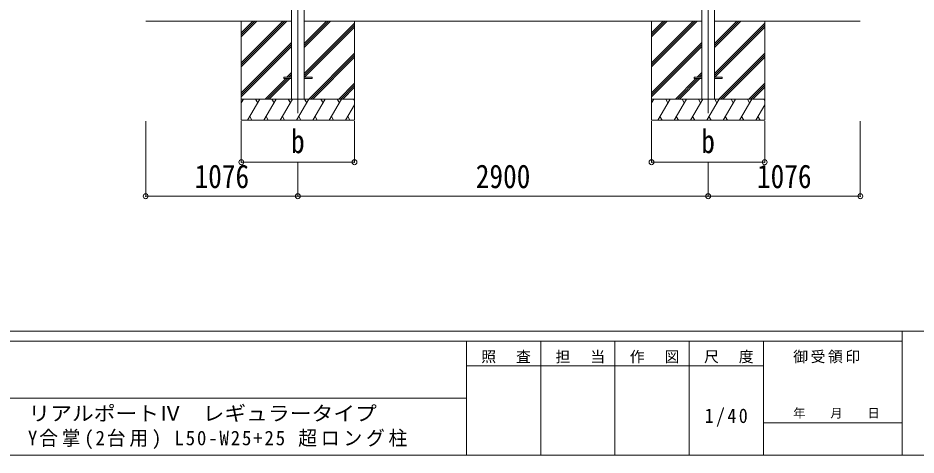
# Model space of a CAD drawing. Units: millimetres at full size. Extents: x -9783 to 33612, y -6828 to 13322.
# Drawn here: x 35 to 6384, y -6828 to -3741 of the extents above; entities that cross this region are included whole.
import ezdxf
from ezdxf.enums import TextEntityAlignment as Align

# ---------------------------------------------------------------- set-up
doc = ezdxf.new("R2010")
doc.units = ezdxf.units.MM
doc.header["$LTSCALE"] = 35
doc.header["$PDMODE"] = 32
doc.header["$PDSIZE"] = 35
for name, color, linetype, lineweight in [('0-0_0', 7, 'Continuous', 9), ('0-1_本体', 4, 'Continuous', 9), ('0-2_部品', 7, 'Continuous', 9), ('0-8_PARTS2', 2, 'Continuous', 9), ('0-A_寸法', 6, 'Continuous', 9), ('F-0_240', 7, 'Continuous', 9)]:
    doc.layers.add(name, color=color, linetype=linetype, lineweight=lineweight)
doc.styles.add('ＭＳ ゴシック', font='')
doc.styles.get('ＭＳ ゴシック').set_extended_font_data('MS Gothic')

msp = doc.modelspace()

# ---------------------------------------------------------------- linework, layer by layer
at = {"layer": '0-0_0'}
for p, q in [((938.44, -3763.65), (1969.24, -3763.65)), ((1614.44, -3763.65), (1614.44, -4463.65)), ((1614.44, -4057.83), (1908.62, -3763.65)), ((1614.44, -4071.97), (1922.76, -3763.65)), ((1614.44, -4086.11), (1936.9, -3763.65)), ((1614.44, -3873.98), (1724.77, -3763.65)), ((1614.44, -3859.84), (1710.63, -3763.65)), ((1614.44, -3845.7), (1696.48, -3763.65)), ((2059.64, -3763.65), (4869.24, -3763.65)), ((2059.64, -3949.28), (2245.27, -3763.65)), ((2059.64, -3935.14), (2231.13, -3763.65)), ((2059.64, -3921), (2216.98, -3763.65)), ((2059.64, -4133.13), (2414.44, -3778.33)), ((2059.64, -4147.27), (2414.44, -3792.48)), ((2061.9, -4159.15), (2414.44, -3806.62)), ((2414.44, -3763.65), (2414.44, -4463.65)), ((4514.44, -3763.65), (4514.44, -4463.65)), ((4514.44, -4057.83), (4808.62, -3763.65)), ((4514.44, -4071.97), (4822.76, -3763.65)), ((4514.44, -4086.11), (4836.9, -3763.65)), ((4514.44, -3873.98), (4624.77, -3763.65)), ((4514.44, -3859.84), (4610.63, -3763.65)), ((4514.44, -3845.7), (4596.48, -3763.65)), ((4959.64, -3763.65), (5990.44, -3763.65)), ((4959.64, -3949.28), (5145.27, -3763.65)), ((4959.64, -3935.14), (5131.13, -3763.65)), ((4959.64, -3921), (5116.98, -3763.65)), ((4959.64, -4133.13), (5314.44, -3778.33)), ((4959.64, -4147.27), (5314.44, -3792.48)), ((4961.9, -4159.15), (5314.44, -3806.62)), ((5314.44, -3763.65), (5314.44, -4463.65)), ((1614.44, -4269.96), (1969.24, -3915.16)), ((1614.44, -4284.1), (1969.24, -3929.31)), ((4514.44, -4269.96), (4869.24, -3915.16)), ((4514.44, -4284.1), (4869.24, -3929.31)), ((1614.44, -4298.25), (1969.24, -3943.45)), ((2091.25, -4313.65), (2414.44, -3990.46)), ((4514.44, -4298.25), (4869.24, -3943.45)), ((4991.25, -4313.65), (5314.44, -3990.46)), ((2105.39, -4313.65), (2414.44, -4004.61)), ((2119.53, -4313.65), (2414.44, -4018.75)), ((5005.39, -4313.65), (5314.44, -4004.61)), ((5019.53, -4313.65), (5314.44, -4018.75)), ((1782.88, -4313.65), (1928.38, -4168.15)), ((1797.02, -4313.65), (1942.52, -4168.15)), ((1811.16, -4313.65), (1956.66, -4168.15)), ((1937.38, -4159.15), (1969.24, -4127.3)), ((1951.52, -4159.15), (1969.24, -4141.44)), ((1965.66, -4159.15), (1969.24, -4155.58)), ((4682.88, -4313.65), (4828.38, -4168.15)), ((4697.02, -4313.65), (4842.52, -4168.15)), ((4711.16, -4313.65), (4856.66, -4168.15)), ((4837.38, -4159.15), (4869.24, -4127.3)), ((4851.52, -4159.15), (4869.24, -4141.44)), ((4865.66, -4159.15), (4869.24, -4155.58)), ((2303.38, -4313.65), (2414.44, -4202.6)), ((2317.52, -4313.65), (2414.44, -4216.74)), ((2331.66, -4313.65), (2414.44, -4230.88)), ((5203.38, -4313.65), (5314.44, -4202.6)), ((5217.52, -4313.65), (5314.44, -4216.74)), ((5231.66, -4313.65), (5314.44, -4230.88)), ((2414.44, -4313.65), (1614.44, -4313.65)), ((1614.44, -4341.16), (1630.32, -4313.65)), ((1659.18, -4463.65), (1745.79, -4313.65)), ((1730.79, -4339.63), (1715.79, -4313.65)), ((1774.65, -4463.65), (1861.26, -4313.65)), ((1846.26, -4339.64), (1831.25, -4313.65)), ((1890.12, -4463.65), (1976.73, -4313.65)), ((1961.73, -4339.64), (1946.72, -4313.65)), ((2005.59, -4463.65), (2092.2, -4313.65)), ((2077.2, -4339.63), (2062.2, -4313.65)), ((2121.06, -4463.65), (2207.67, -4313.65)), ((2192.67, -4339.63), (2177.67, -4313.65)), ((2236.53, -4463.65), (2323.14, -4313.65)), ((2293.14, -4313.65), (2308.14, -4339.63)), ((2408.61, -4313.65), (2414.44, -4323.75)), ((5314.44, -4313.65), (4514.44, -4313.65)), ((4514.44, -4341.16), (4530.32, -4313.65)), ((4559.18, -4463.65), (4645.79, -4313.65)), ((4630.79, -4339.63), (4615.79, -4313.65)), ((4674.65, -4463.65), (4761.26, -4313.65)), ((4746.26, -4339.64), (4731.25, -4313.65)), ((4790.12, -4463.65), (4876.73, -4313.65)), ((4861.73, -4339.64), (4846.72, -4313.65)), ((4905.59, -4463.65), (4992.2, -4313.65)), ((4977.2, -4339.63), (4962.2, -4313.65)), ((5021.06, -4463.65), (5107.67, -4313.65)), ((5092.67, -4339.63), (5077.67, -4313.65)), ((5136.53, -4463.65), (5223.14, -4313.65)), ((5193.14, -4313.65), (5208.14, -4339.63)), ((5308.61, -4313.65), (5314.44, -4323.75)), ((2352, -4463.65), (2414.44, -4355.52)), ((5252, -4463.65), (5314.44, -4355.52)), ((1674.18, -4437.67), (1689.18, -4463.65)), ((1789.65, -4437.67), (1804.65, -4463.65)), ((1905.12, -4437.67), (1920.12, -4463.65)), ((2020.59, -4437.67), (2035.59, -4463.65)), ((2136.06, -4437.67), (2151.06, -4463.65)), ((2251.53, -4437.67), (2266.53, -4463.65)), ((2367, -4437.67), (2382, -4463.65)), ((4574.18, -4437.67), (4589.18, -4463.65)), ((4689.65, -4437.67), (4704.65, -4463.65)), ((4805.12, -4437.67), (4820.12, -4463.65)), ((4920.59, -4437.67), (4935.59, -4463.65)), ((5036.06, -4437.67), (5051.06, -4463.65)), ((5151.53, -4437.67), (5166.53, -4463.65)), ((5267, -4437.67), (5282, -4463.65)), ((1614.44, -4463.65), (2414.44, -4463.65)), ((4514.44, -4463.65), (5314.44, -4463.65))]:
    msp.add_line(p, q, dxfattribs=at)
at = {"layer": '0-1_本体'}
for p, q in [((1969.44, -833.65), (1969.44, -4313.65)), ((2059.44, -833.65), (2059.44, -4313.65)), ((4869.44, -833.65), (4869.44, -4313.65)), ((4959.44, -833.65), (4959.44, -4313.65))]:
    msp.add_line(p, q, dxfattribs=at)
at = {"layer": '0-2_部品', "color": 4}
for p, q in [((1914.64, -4159.15), (1914.64, -4168.15)), ((1969.44, -4159.15), (1914.64, -4159.15)), ((1969.44, -4168.15), (1914.64, -4168.15)), ((2114.24, -4159.15), (2059.44, -4159.15)), ((4814.64, -4159.15), (4814.64, -4168.15)), ((4869.44, -4159.15), (4814.64, -4159.15)), ((4869.44, -4168.15), (4814.64, -4168.15)), ((5014.24, -4159.15), (4959.44, -4159.15))]:
    msp.add_line(p, q, dxfattribs=at)
for points in [[(2114.24, -4159.15), (2114.24, -4168.15), (2059.44, -4168.15)], [(5014.24, -4159.15), (5014.24, -4168.15), (4959.44, -4168.15)]]:
    msp.add_lwpolyline(points, dxfattribs=at)
at = {"layer": '0-8_PARTS2'}
for p, q in [((2014.44, -863.65), (2014.44, -4413.65)), ((4914.44, -863.65), (4914.44, -4413.65))]:
    msp.add_line(p, q, dxfattribs=at)
at = {"layer": '0-A_寸法'}
for p, q in [((938.44, -5000.02), (938.44, -4471.07)), ((1614.44, -4760.04), (1614.44, -4471.07)), ((2414.44, -4760.04), (2414.44, -4471.07)), ((4514.44, -4760.04), (4514.44, -4471.07)), ((5314.44, -4760.04), (5314.44, -4471.07)), ((5990.44, -5000.02), (5990.44, -4471.07)), ((1614.44, -4760.04), (2414.44, -4760.04)), ((2014.44, -5000.02), (2014.44, -4760.04)), ((4514.44, -4760.04), (5314.44, -4760.04)), ((4914.44, -5000.02), (4914.44, -4760.04)), ((938.44, -5000.02), (2014.44, -5000.02)), ((2014.44, -5000.02), (4914.44, -5000.02)), ((4914.44, -5000.02), (5990.44, -5000.02))]:
    msp.add_line(p, q, dxfattribs=at)
for p in [(1614.44, -4760.04), (2414.44, -4760.04), (4514.44, -4760.04), (5314.44, -4760.04), (938.44, -5000.02), (2014.44, -5000.02), (4914.44, -5000.02), (5990.44, -5000.02)]:
    msp.add_point(p, dxfattribs=at)
at = {"layer": 'F-0_240', "color": 5}
for p, q in [((-9783.03, -5953.1), (9396.97, -5953.1)), ((6285.75, -5953.1), (6285.75, -6828.1)), ((-9783.03, -6023.1), (6285.75, -6023.1)), ((3205.75, -6023.1), (3205.75, -6828.1)), ((3730.75, -6023.1), (3730.75, -6828.1)), ((4255.75, -6023.1), (4255.75, -6828.1)), ((4780.75, -6023.1), (4780.75, -6828.1)), ((5305.75, -6023.1), (5305.75, -6828.1)), ((3205.75, -6198.1), (5305.75, -6198.1)), ((-3969.25, -6425.6), (3205.75, -6425.6)), ((5305.75, -6600.6), (6285.75, -6600.6)), ((-9783.03, -6828.1), (9396.97, -6828.1))]:
    msp.add_line(p, q, dxfattribs=at)

# ---------------------------------------------------------------- texts
at = {"layer": '0-A_寸法', "color": 7, "style": 'ＭＳ ゴシック', "width": 0.85}
for s, p in [('b', (1966.31, -4745.67)), ('b', (4866.31, -4745.67)), ('1076', (1283.94, -4993.02)), ('2900', (3271.94, -4993.02)), ('1076', (5259.94, -4993.02))]:
    msp.add_text(s, height=166.8, dxfattribs=at).set_placement(p, align=Align.BOTTOM_LEFT)
at = {"layer": 'F-0_240', "style": 'ＭＳ ゴシック', "width": 1.1}
msp.add_text('リアルポートⅣ\u3000レギュラータイプ', height=102.6, dxfattribs=at).set_placement((109.35, -6616.22), align=Align.BOTTOM_LEFT)
at = {"layer": 'F-0_240', "style": 'ＭＳ ゴシック'}
msp.add_text('年\u3000\u3000月\u3000\u3000日', height=64.15, dxfattribs=at).set_placement((5515.76, -6583.1), align=Align.BOTTOM_LEFT)
at = {"layer": 'F-0_240', "attachment_point": 7, "style": 'ＭＳ ゴシック'}
for s, insert, char_height in [('\\T1.17;照\u3000査', (3310.76, -6180.6), 76.98), ('\\T1.17;担\u3000当', (3835.76, -6180.6), 76.98), ('\\T1.17;作\u3000図', (4360.75, -6180.6), 76.98), ('\\T1.17;尺\u3000度', (4885.76, -6180.6), 76.98), ('\\T1.17;御受領印', (5515.75, -6180.6), 76.98), ('\\T1.28;\\W0.9;1/40', (4890.13, -6626.85), 102.6), ('\\T1.2;\\W0.95;Y合掌(2台用)\\~L50-W25+25\\~超ロング柱', (105.77, -6786.55), 102.6)]:
    msp.add_mtext(s, dxfattribs=dict(at, insert=insert, char_height=char_height))

doc.saveas('drawing.dxf')
